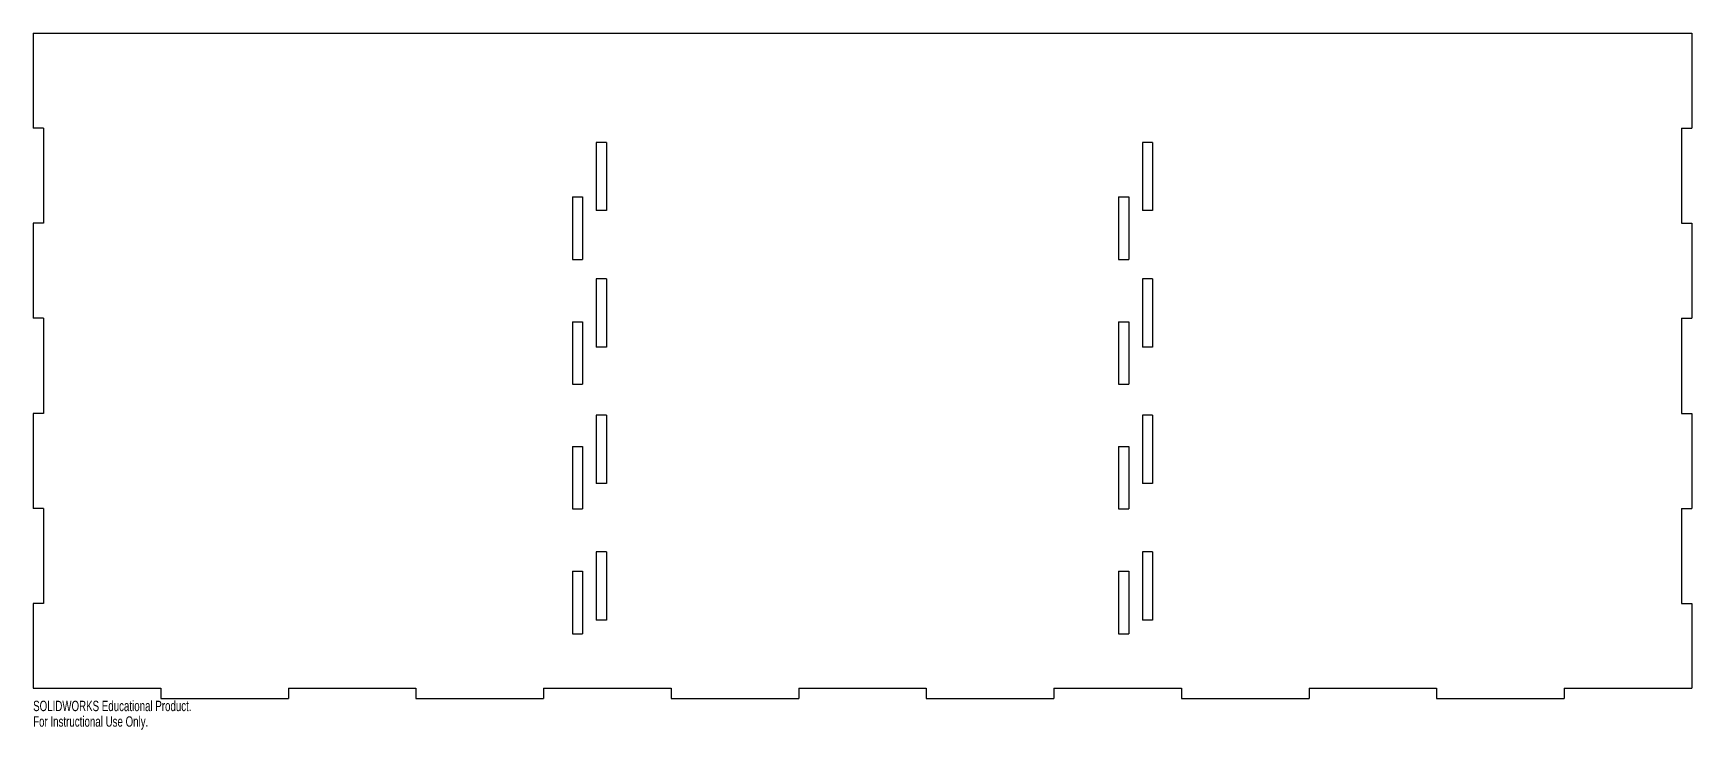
# Model space of a CAD drawing. Header units: inches. Extents: x -15.2 to 15.2, y -6.8 to 6.
import ezdxf

# ---------------------------------------------------------------- set-up
doc = ezdxf.new("R2010")
doc.units = ezdxf.units.IN
doc.header["$MEASUREMENT"] = 0
doc.styles.add('SLDTEXTSTYLE0', font='TXT', dxfattribs={"width": 0.7})

msp = doc.modelspace()

# ---------------------------------------------------------------- linework, layer by layer
at = {"color": 7, "linetype": 'Continuous', "lineweight": 25}
for p, q in [((-15.188, 6), (-15.188, 4.259)), ((-15.188, 6), (15.188, 6)), ((15.188, 6), (15.188, 4.259)), ((-15, 4.259), (-15.188, 4.259)), ((-15, 4.259), (-15, 2.518)), ((15, 4.259), (15.188, 4.259)), ((15, 4.259), (15, 2.518)), ((-4.875, 4), (-4.875, 2.75)), ((-4.688, 4), (-4.875, 4)), ((-4.688, 4), (-4.688, 2.75)), ((5.125, 4), (5.125, 2.75)), ((5.312, 4), (5.125, 4)), ((5.312, 4), (5.312, 2.75)), ((-5.312, 3), (-5.312, 1.857)), ((-5.312, 3), (-5.125, 3)), ((-5.125, 3), (-5.125, 1.857)), ((-4.688, 2.75), (-4.875, 2.75)), ((4.688, 3), (4.688, 1.857)), ((4.688, 3), (4.875, 3)), ((4.875, 3), (4.875, 1.857)), ((5.312, 2.75), (5.125, 2.75)), ((-15.188, 2.518), (-15.188, 0.777)), ((-15, 2.518), (-15.188, 2.518)), ((15, 2.518), (15.188, 2.518)), ((15.188, 2.518), (15.188, 0.777)), ((-5.312, 1.857), (-5.125, 1.857)), ((4.688, 1.857), (4.875, 1.857)), ((-4.688, 1.5), (-4.875, 1.5)), ((-4.875, 1.5), (-4.875, 0.25)), ((-4.688, 1.5), (-4.688, 0.25)), ((5.312, 1.5), (5.125, 1.5)), ((5.125, 1.5), (5.125, 0.25)), ((5.312, 1.5), (5.312, 0.25)), ((-15, 0.777), (-15.188, 0.777)), ((-15, 0.777), (-15, -0.964)), ((-5.312, 0.714), (-5.125, 0.714)), ((-5.312, 0.714), (-5.312, -0.429)), ((-5.125, 0.714), (-5.125, -0.429)), ((4.688, 0.714), (4.875, 0.714)), ((4.688, 0.714), (4.688, -0.429)), ((4.875, 0.714), (4.875, -0.429)), ((15, 0.777), (15.188, 0.777)), ((15, 0.777), (15, -0.964)), ((-4.688, 0.25), (-4.875, 0.25)), ((5.312, 0.25), (5.125, 0.25)), ((-5.312, -0.429), (-5.125, -0.429)), ((4.688, -0.429), (4.875, -0.429)), ((-15.188, -0.964), (-15.188, -2.705)), ((-15, -0.964), (-15.188, -0.964)), ((-4.688, -1), (-4.875, -1)), ((-4.875, -1), (-4.875, -2.25)), ((-4.688, -1), (-4.688, -2.25)), ((5.312, -1), (5.125, -1)), ((5.125, -1), (5.125, -2.25)), ((5.312, -1), (5.312, -2.25)), ((15, -0.964), (15.188, -0.964)), ((15.188, -0.964), (15.188, -2.705)), ((-5.312, -1.571), (-5.125, -1.571)), ((-5.312, -1.571), (-5.312, -2.714)), ((-5.125, -1.571), (-5.125, -2.714)), ((4.688, -1.571), (4.875, -1.571)), ((4.688, -1.571), (4.688, -2.714)), ((4.875, -1.571), (4.875, -2.714)), ((-4.688, -2.25), (-4.875, -2.25)), ((5.312, -2.25), (5.125, -2.25)), ((-15, -2.705), (-15.188, -2.705)), ((-15, -2.705), (-15, -4.446)), ((-5.312, -2.714), (-5.125, -2.714)), ((4.688, -2.714), (4.875, -2.714)), ((15, -2.705), (15.188, -2.705)), ((15, -2.705), (15, -4.446)), ((-4.688, -3.5), (-4.875, -3.5)), ((-4.875, -3.5), (-4.875, -4.75)), ((-4.688, -3.5), (-4.688, -4.75)), ((5.312, -3.5), (5.125, -3.5)), ((5.125, -3.5), (5.125, -4.75)), ((5.312, -3.5), (5.312, -4.75)), ((-5.312, -3.857), (-5.125, -3.857)), ((-5.312, -3.857), (-5.312, -5)), ((-5.125, -3.857), (-5.125, -5)), ((4.688, -3.857), (4.875, -3.857)), ((4.688, -3.857), (4.688, -5)), ((4.875, -3.857), (4.875, -5)), ((-15.188, -4.446), (-15.188, -6)), ((-15, -4.446), (-15.188, -4.446)), ((15, -4.446), (15.188, -4.446)), ((15.188, -4.446), (15.188, -6)), ((-4.688, -4.75), (-4.875, -4.75)), ((5.312, -4.75), (5.125, -4.75)), ((-5.312, -5), (-5.125, -5)), ((4.688, -5), (4.875, -5)), ((-15.188, -6), (-12.851, -6)), ((-12.851, -6), (-12.851, -6.188)), ((-10.514, -6), (-8.178, -6)), ((-10.514, -6), (-10.514, -6.188)), ((-8.178, -6), (-8.178, -6.188)), ((-5.841, -6), (-3.505, -6)), ((-5.841, -6), (-5.841, -6.188)), ((-3.505, -6), (-3.505, -6.188)), ((-1.168, -6), (1.168, -6)), ((-1.168, -6), (-1.168, -6.188)), ((1.168, -6), (1.168, -6.188)), ((3.505, -6), (5.841, -6)), ((3.505, -6), (3.505, -6.188)), ((5.841, -6), (5.841, -6.188)), ((8.178, -6), (10.514, -6)), ((8.178, -6), (8.178, -6.188)), ((10.514, -6), (10.514, -6.188)), ((12.851, -6), (15.188, -6)), ((12.851, -6), (12.851, -6.188)), ((-12.851, -6.188), (-10.514, -6.188)), ((-8.178, -6.188), (-5.841, -6.188)), ((-3.505, -6.188), (-1.168, -6.188)), ((1.168, -6.188), (3.505, -6.188)), ((5.841, -6.188), (8.178, -6.188)), ((10.514, -6.188), (12.851, -6.188))]:
    msp.add_line(p, q, dxfattribs=at)

# ---------------------------------------------------------------- texts
at = {"color": 7, "linetype": 'Continuous', "char_height": 0.1903, "attachment_point": 1, "style": 'SLDTEXTSTYLE0'}
for s, insert in [('SOLIDWORKS Educational Product.', (-15.188, -6.228)), ('For Instructional Use Only.', (-15.188, -6.513))]:
    msp.add_mtext(s, dxfattribs=dict(at, insert=insert))

doc.saveas('drawing.dxf')
